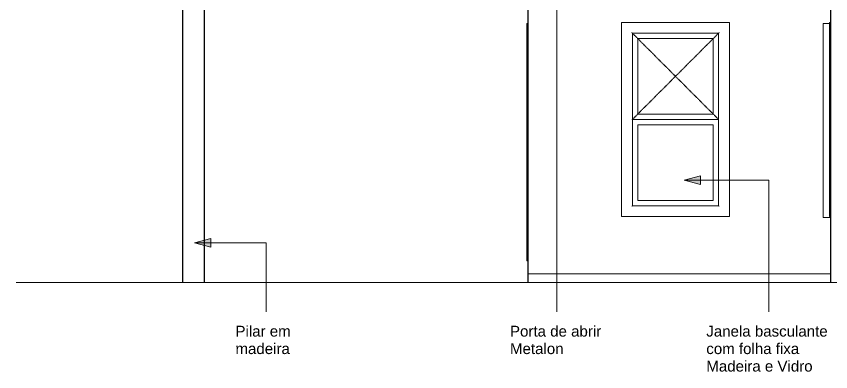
# Model space of a CAD drawing. Header units: millimetres. Extents: x -12976 to 58202, y -2238 to 7407.
# Drawn here: x 12090 to 19646, y -828 to 2466 of the extents above; entities that cross this region are included whole.
import ezdxf

# ---------------------------------------------------------------- set-up
doc = ezdxf.new("R2010")
doc.units = ezdxf.units.MM
doc.linetypes.add('Dash', pattern=[6.35, 3.175, -3.175])
for name, color, linetype, lineweight in [('A-DETL-THIN', 151, 'Continuous', 9), ('A-DOOR', 31, 'Continuous', 9), ('A-GLAZ', 151, 'Continuous', 9), ('A-GLAZ-HDLN', 1, 'Dash', 25), ('A-WALL', 113, 'Continuous', 25), ('C-TOPO', 7, 'Continuous', 9), ('G-ANNO-TEXT', 231, 'Continuous', 9), ('S-COLS', 52, 'Continuous', 25)]:
    doc.layers.add(name, color=color, linetype=linetype, lineweight=lineweight)
doc.styles.add('Arial', font='arial.ttf', dxfattribs={"height": 100})

# ---------------------------------------------------------------- blocks, each defined once
blk = doc.blocks.new('CRT_JAN_Correr_Vidro e Madeira_4 Folhas - 260x160 cm-3637531-FACHADA LATERAL DIREITA')
at = {"layer": 'A-GLAZ'}
for p, q in [((-16579.650772, 2400), (-16579.650772, 600)), ((-16519.650772, 2400), (-16579.650772, 2400)), ((-16579.650772, 600), (-16509.650772, 600))]:
    blk.add_line(p, q, dxfattribs=at)
blk = doc.blocks.new('Janela basculante e folha fixa - 80 x 160 cm-V60-FACHADA LATERAL DIREITA')
at = {"layer": 'A-GLAZ'}
for p, q in [((-16519.650772, 610), (-16519.650772, 2410)), ((-16509.650772, 2410), (-16519.650772, 2410)), ((-16509.650772, 610), (-16519.650772, 610))]:
    blk.add_line(p, q, dxfattribs=at)
blk = doc.blocks.new('CRT_POR_Abrir_1 Folha_Madeira e Vidro - 80 x 210  cm-3550694-FACHADA LATERAL DIREITA')
at = {"layer": 'A-DOOR'}
for p, q in [((-19319.650772, 2400), (-19329.650772, 2400)), ((-19329.650772, 2400), (-19329.650772, 200)), ((-19319.650772, 200), (-19329.650772, 200))]:
    blk.add_line(p, q, dxfattribs=at)
blk = doc.blocks.new('Janela basculante e folha fixa - 80 x 160 cm-4197805-FACHADA LATERAL DIREITA')
at = {"layer": 'A-GLAZ'}
for p, q in [((-11149.7, 2410), (-12149.7, 2410)), ((-12149.7, 610), (-12149.7, 2410)), ((-11149.7, 610), (-11149.7, 2410)), ((-12049.7, 710), (-12049.7, 2310)), ((-12049.7, 2310), (-11249.7, 2310)), ((-11249.7, 2310), (-11249.7, 710)), ((-11999.7, 2260), (-11999.7, 1560)), ((-11999.7, 2260), (-11299.7, 2260)), ((-11299.7, 1560), (-11299.7, 2260)), ((-11999.7, 1560), (-11299.7, 1560)), ((-11249.7, 1510), (-12049.7, 1510)), ((-11999.7, 1460), (-11999.7, 760)), ((-11999.7, 1460), (-11299.7, 1460)), ((-11299.7, 760), (-11299.7, 1460)), ((-11999.7, 760), (-11299.7, 760)), ((-11249.7, 710), (-12049.7, 710)), ((-11149.7, 610), (-12149.7, 610))]:
    blk.add_line(p, q, dxfattribs=at)
for points, knots in [([(-12049.7, 2310), (-12049.7, 2310), (-12049.7, 2310.1), (-12050, 2310.4), (-12050.3, 2310.7), (-12050.6, 2311), (-12050.9, 2311.2), (-12051.2, 2311.5), (-12051.5, 2311.9), (-12051.9, 2312.2), (-12052.2, 2312.6), (-12052.7, 2313.1), (-12053.6, 2313.9), (-12054.2, 2314.6), (-12054.7, 2315)], [-1, -1, -1, -1, -0.833333, -0.75, -0.666667, -0.583333, -0.541667, -0.5, -0.416667, -0.375, -0.333333, -0.25, -0.166667, 0, 0, 0, 0]), ([(-11244.7, 2315), (-11245.1, 2314.6), (-11245.7, 2313.9), (-11246.6, 2313.1), (-11247.1, 2312.6), (-11247.4, 2312.2), (-11247.8, 2311.9), (-11248.1, 2311.5), (-11248.4, 2311.2), (-11248.7, 2311), (-11249, 2310.7), (-11249.3, 2310.4), (-11249.6, 2310.1), (-11249.7, 2310), (-11249.7, 2310)], [0, 0, 0, 0, 0.166667, 0.25, 0.333333, 0.375, 0.416667, 0.5, 0.541667, 0.583333, 0.666667, 0.75, 0.833333, 1, 1, 1, 1]), ([(-12054.7, 705), (-12054.2, 705.4), (-12053.6, 706.1), (-12052.7, 706.9), (-12052.2, 707.4), (-12051.9, 707.8), (-12051.5, 708.1), (-12051.2, 708.5), (-12050.9, 708.8), (-12050.6, 709), (-12050.3, 709.3), (-12050, 709.6), (-12049.7, 709.9), (-12049.7, 710), (-12049.7, 710)], [0, 0, 0, 0, 0.166667, 0.25, 0.333333, 0.375, 0.416667, 0.5, 0.541667, 0.583333, 0.666667, 0.75, 0.833333, 1, 1, 1, 1]), ([(-11244.7, 705), (-11245.1, 705.4), (-11245.7, 706.1), (-11246.6, 706.9), (-11247.1, 707.4), (-11247.4, 707.8), (-11247.8, 708.1), (-11248.1, 708.5), (-11248.4, 708.8), (-11248.7, 709), (-11249, 709.3), (-11249.3, 709.6), (-11249.6, 709.9), (-11249.6, 710), (-11249.7, 710)], [0, 0, 0, 0, 0.166667, 0.25, 0.333333, 0.375, 0.416667, 0.5, 0.541667, 0.583333, 0.666667, 0.75, 0.833333, 1, 1, 1, 1])]:
    blk.add_open_spline(points, degree=3, knots=knots, dxfattribs=at)
at = {"layer": 'A-GLAZ-HDLN'}
for p, q in [((-12049.7, 2310), (-11249.7, 1510)), ((-12049.7, 1510), (-11249.7, 2310))]:
    blk.add_line(p, q, dxfattribs=at)

msp = doc.modelspace()

# ---------------------------------------------------------------- hatches: boundary and pattern name
at = {"layer": 'G-ANNO-TEXT'}
for points in [[(18287.9, 946), (18437.9, 905.8), (18437.9, 986.2)], [(13744.2, 367.8), (13894.2, 327.6), (13894.2, 408)]]:
    msp.add_hatch(color=7, dxfattribs=at).paths.add_polyline_path(points)

# ---------------------------------------------------------------- linework, layer by layer
at = {"layer": 'A-DETL-THIN'}
msp.add_line((22897.3, 0), (12090.4, 0), dxfattribs=at)
at = {"layer": 'A-WALL'}
for p, q in [((16836.3, 3620.8), (16836.3, 0)), ((19646.3, 0), (19646.3, 3202.5))]:
    msp.add_line(p, q, dxfattribs=at)
at = {"layer": 'C-TOPO', "color": 8}
for p, q in [((16836.3, 79.8), (16836.3, 0)), ((16836.3, 79.8), (17086.3, 79.8)), ((16836.3, 79.8), (16836.3, 0)), ((16836.3, 79.8), (17086.3, 79.8)), ((16836.3, 79.8), (19646.3, 79.8)), ((16836.3, 0), (16836.3, 79.8)), ((16836.3, 0), (16836.3, 79.8)), ((16836.3, 0), (16836.3, 79.8)), ((17086.3, 79.8), (18386.3, 79.8)), ((17086.3, 79.8), (18386.3, 79.8)), ((18386.3, 79.8), (19646.3, 79.8)), ((18386.3, 79.8), (19646.3, 79.8))]:
    msp.add_line(p, q, dxfattribs=at)
at = {"layer": 'G-ANNO-TEXT', "color": 7}
for p, q in [((17104.2, 3686.5), (17104.2, -272.1)), ((18437.9, 986.2), (18287.9, 946)), ((18437.9, 905.8), (18437.9, 986.2)), ((18287.9, 946), (18437.9, 905.8)), ((18287.9, 946), (19072.5, 946)), ((19072.5, 946), (19072.5, -272.1)), ((13894.2, 408), (13744.2, 367.8)), ((13894.2, 327.6), (13894.2, 408)), ((13744.2, 367.8), (13894.2, 327.6)), ((13744.2, 367.8), (14408.3, 367.8)), ((14408.3, 367.8), (14408.3, -272.1))]:
    msp.add_line(p, q, dxfattribs=at)
at = {"layer": 'S-COLS'}
for p, q in [((13836.5, 0), (13836.5, 2762.6)), ((13636.5, 0), (13636.5, 2702.6))]:
    msp.add_line(p, q, dxfattribs=at)

# ---------------------------------------------------------------- block references
at = {"layer": 'A-DOOR'}
msp.add_blockref('CRT_POR_Abrir_1 Folha_Madeira e Vidro - 80 x 210  cm-3550694-FACHADA LATERAL DIREITA', (36155.9, 0), dxfattribs=at)
at = {"layer": 'A-GLAZ'}
for name, p in [('Janela basculante e folha fixa - 80 x 160 cm-4197805-FACHADA LATERAL DIREITA', (29855.9, 0)), ('CRT_JAN_Correr_Vidro e Madeira_4 Folhas - 260x160 cm-3637531-FACHADA LATERAL DIREITA', (36155.9, 0)), ('Janela basculante e folha fixa - 80 x 160 cm-V60-FACHADA LATERAL DIREITA', (36155.9, 0))]:
    msp.add_blockref(name, p, dxfattribs=at)

# ---------------------------------------------------------------- texts
at = {"layer": 'G-ANNO-TEXT', "color": 7, "char_height": 100, "attachment_point": 1, "style": 'Arial'}
for s, insert, width in [('Pilar em ', (14123.8, -402.7), 685.443), ('Porta de abrir', (16670.9, -402.7), 1046.202), ('Janela basculante', (18492, -402.7), 1402.953), ('madeira', (14123.8, -564.8), 625.316), ('Metalon', (16670.9, -564.8), 613.291), ('com folha fixa', (18492, -564.8), 1082.278), ('Madeira e Vidro', (18492, -726.8), 1218.565)]:
    msp.add_mtext(s, dxfattribs=dict(at, insert=insert, width=width))

doc.saveas('drawing.dxf')
